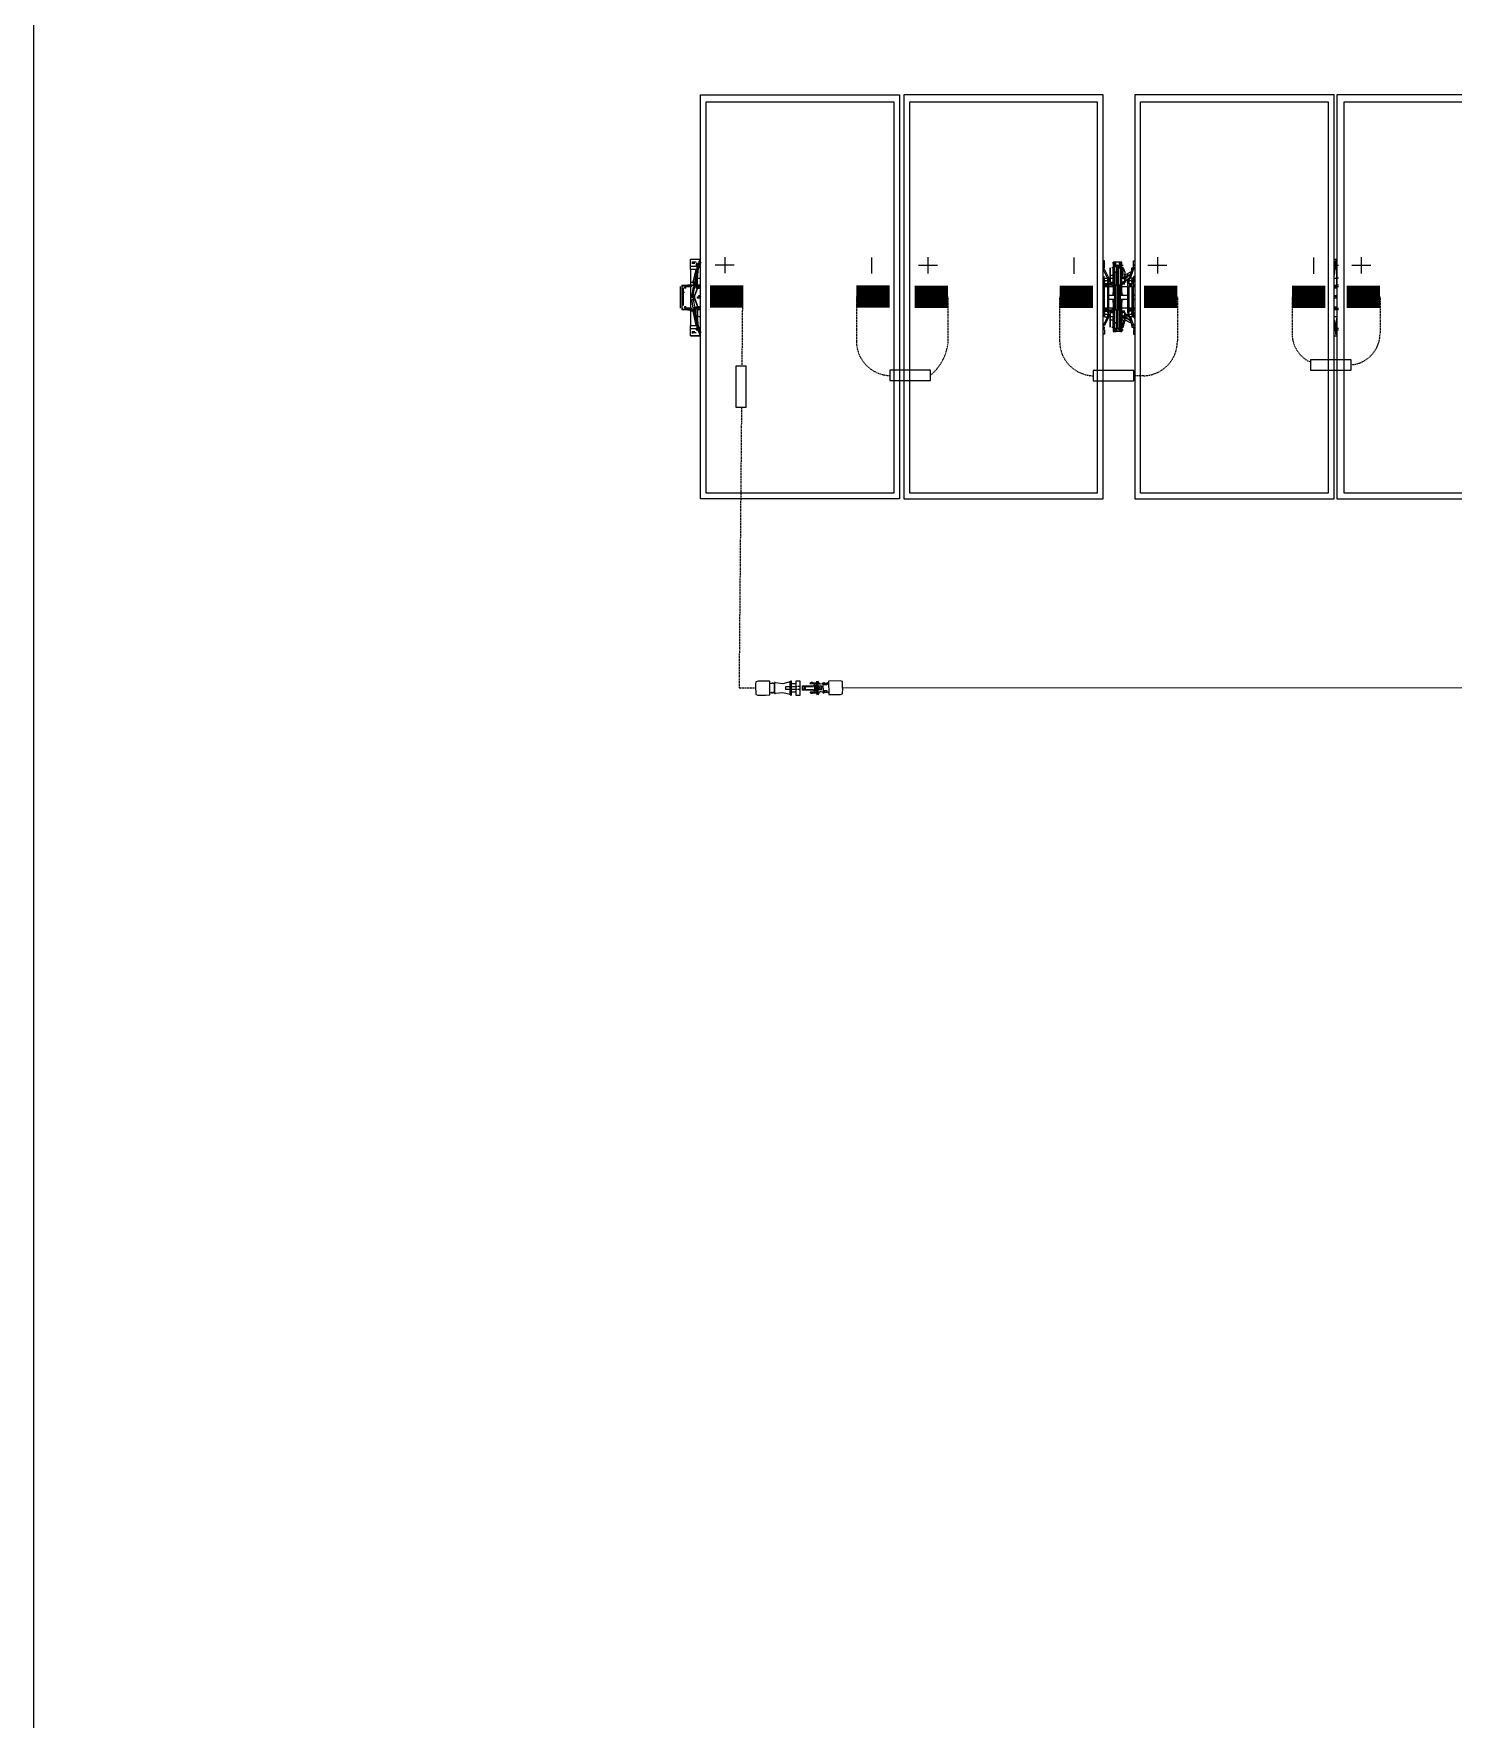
# Model space of a CAD drawing. Header units: feet. Extents: x -12372 to 90117, y -14865 to 4121.
# Drawn here: x 0 to 318.1, y 1047.2 to 1424.9 of the extents above; entities that cross this region are included whole.
import ezdxf
from ezdxf.lldxf.tags import DXFTag

# ---------------------------------------------------------------- set-up
doc = ezdxf.new("R2010")
doc.units = ezdxf.units.FT
doc.header["$MEASUREMENT"] = 0
doc.linetypes.add('HIDDEN', pattern=[0.375, 0.25, -0.125])
for name, color, linetype in [('E-DC HARNESS-POS', 10, 'DC HARNESS CABLE'), ('E-HARN-COMP', 8, 'Continuous'), ('E-TRNK-CABL-NEG', 6, 'HIDDEN'), ('E-TRUNK-CABLE-POS', 6, 'HIDDEN'), ('Polarity-Text', 7, 'Continuous')]:
    doc.layers.add(name, color=color, linetype=linetype)
doc.styles.get("Standard").update_dxf_attribs({"font": 'arial.ttf'})
tags = doc.linetypes.add('DC HARNESS CABLE', pattern='A,0.5,-0.2,["DH",Standard,S=0.1,R=0,X=-0.1,Y=-0.05],-0.2', length=0.9).pattern_tags.tags
tags[6] = DXFTag(74, 10)

# ---------------------------------------------------------------- blocks, each defined once
blk = doc.blocks.new('A$Cc93f9aa1')
at = {"lineweight": 5}
for points in [[(0.0233, 0.4666), (0.2533, 0.4666), (0.2533, 0), (0.0233, 0)], [(0.2467, 0.4583), (0.2467, 0.0067), (0.03, 0.0067), (0.03, 0.4583)], [(0.4883, 0.4666), (0.2583, 0.4666), (0.2583, 0), (0.4883, 0)], [(0.4816, 0.4583), (0.4816, 0.0067), (0.265, 0.0067), (0.265, 0.4583)], [(0.525, 0.4666), (0.525, 0), (0.755, 0), (0.755, 0.4666)], [(0.5316, 0.4583), (0.7483, 0.4583), (0.7483, 0.0067), (0.5316, 0.0067)], [(0.7583, 0), (0.99, 0), (0.99, 0.4666), (0.7583, 0.4666)], [(0.7666, 0.0067), (0.7666, 0.4583), (0.9816, 0.4583), (0.9816, 0.0067)], [(0.5033, 0.2617), (0.5016, 0.2617)], [(0.51, 0.2617), (0.5083, 0.2617)], [(0.5116, 0.2667), (0.51, 0.2667), (0.51, 0.2583), (0.5116, 0.2583)], [(0.02, 0.2433), (0.0183, 0.2433), (0.0183, 0.245), (0.02, 0.245)], [(0.49, 0.235), (0.4883, 0.235)], [(0.4916, 0.2483), (0.49, 0.2467), (0.4916, 0.245), (0.4933, 0.2467)], [(0.4916, 0.2483), (0.49, 0.2483), (0.49, 0.2467), (0.49, 0.245), (0.4916, 0.245), (0.4933, 0.245), (0.4933, 0.2467), (0.4933, 0.2483)], [(0.4933, 0.2467), (0.4916, 0.2467)], [(0.4983, 0.2483), (0.4966, 0.25), (0.4983, 0.2483), (0.5, 0.2483)], [(0.5016, 0.2367), (0.5, 0.2367)], [(0.5033, 0.2183), (0.5033, 0.2467), (0.5016, 0.2467), (0.5016, 0.2183)], [(0.5066, 0.2467), (0.5066, 0.2183), (0.5083, 0.2183), (0.5083, 0.2467)], [(0.5116, 0.235), (0.51, 0.235), (0.51, 0.2383), (0.51, 0.2367), (0.5083, 0.2367), (0.51, 0.2367), (0.51, 0.235)], [(0.52, 0.245), (0.5216, 0.245), (0.5216, 0.2467), (0.5216, 0.2483), (0.52, 0.2483), (0.5183, 0.2483), (0.5183, 0.2467), (0.5183, 0.245)], [(0.52, 0.2483), (0.5183, 0.2467), (0.52, 0.245), (0.5216, 0.2467)], [(0.5216, 0.2467), (0.52, 0.2467)], [(0.5216, 0.2467), (0.52, 0.2467)], [(0.525, 0.245), (0.5233, 0.245)], [(0.525, 0.235), (0.5233, 0.235)], [(0.7566, 0.235), (0.7566, 0.2333), (0.7583, 0.2333), (0.7583, 0.2317), (0.7566, 0.2317), (0.755, 0.2317), (0.755, 0.2333)], [(0.01, 0.22), (0.0117, 0.22), (0.0083, 0.22)], [(0.0133, 0.23), (0.015, 0.23), (0.0167, 0.22), (0.015, 0.22)], [(0.49, 0.23), (0.4883, 0.23)], [(0.4916, 0.22), (0.49, 0.2183), (0.4916, 0.2167), (0.4933, 0.2183)], [(0.4916, 0.22), (0.49, 0.22), (0.49, 0.2183), (0.49, 0.2167), (0.4916, 0.2167), (0.4933, 0.2167), (0.4933, 0.2183), (0.4933, 0.22)], [(0.4933, 0.2183), (0.4916, 0.2183)], [(0.4933, 0.2183), (0.4916, 0.2183)], [(0.5, 0.2267), (0.5, 0.23)], [(0.5033, 0.1967), (0.505, 0.1967), (0.505, 0.1983), (0.505, 0.2183), (0.5033, 0.2183)], [(0.5116, 0.2167), (0.51, 0.2167)], [(0.52, 0.22), (0.5183, 0.2183), (0.52, 0.2167), (0.5216, 0.2183)], [(0.5216, 0.2183), (0.52, 0.2183)], [(0.5216, 0.2183), (0.52, 0.2183)], [(0.5233, 0.23), (0.525, 0.23)], [(0.5233, 0.22), (0.525, 0.22)], [(0.5033, 0.2033), (0.5016, 0.2033)], [(0.505, 0.195), (0.5033, 0.195)], [(0.5083, 0.1967), (0.5066, 0.1967)], [(0.5083, 0.195), (0.5066, 0.195)], [(0.51, 0.2033), (0.5083, 0.2033)], [(0.5233, 0.2), (0.5216, 0.2), (0.5216, 0.2017), (0.5216, 0.2)]]:
    blk.add_lwpolyline(points, close=True, dxfattribs=at)
for points in [[(0.0217, 0.27), (0.0217, 0.2733), (0.02, 0.27), (0.02, 0.2717), (0.0183, 0.2717), (0.0183, 0.2683), (0.0117, 0.2683), (0.0117, 0.2767), (0.0133, 0.2767)], [(0.0117, 0.2767), (0.0233, 0.2767)], [(0.0183, 0.2733), (0.0167, 0.2733), (0.0133, 0.2733), (0.015, 0.2733)], [(0.0233, 0.2467), (0.02, 0.2467), (0.02, 0.255), (0.0217, 0.2733), (0.0233, 0.2733), (0.0233, 0.2717)], [(0.0217, 0.2733), (0.0217, 0.275), (0.0217, 0.2733)], [(0.4966, 0.255), (0.495, 0.255), (0.4933, 0.2533), (0.4933, 0.2517), (0.49, 0.2517), (0.49, 0.255), (0.4933, 0.255), (0.4883, 0.265), (0.49, 0.265), (0.4883, 0.2667), (0.49, 0.2667), (0.49, 0.27), (0.49, 0.275), (0.4883, 0.275)], [(0.5, 0.2717), (0.5, 0.2733), (0.5, 0.27), (0.5016, 0.27), (0.5033, 0.27), (0.5033, 0.2683), (0.505, 0.2683), (0.505, 0.2667)], [(0.5083, 0.2733), (0.5066, 0.2733), (0.5016, 0.2733), (0.5, 0.2733), (0.5016, 0.2733)], [(0.5033, 0.2667), (0.505, 0.2667), (0.505, 0.2467), (0.5066, 0.2467), (0.5066, 0.2683), (0.5083, 0.2683), (0.5083, 0.27), (0.51, 0.27), (0.51, 0.2733), (0.5083, 0.2733), (0.5083, 0.2717)], [(0.5216, 0.2633), (0.5216, 0.2667), (0.5233, 0.2667), (0.5233, 0.27), (0.5233, 0.275), (0.525, 0.275)], [(0.755, 0.2767), (0.7583, 0.2767)], [(0.7566, 0.27), (0.7566, 0.2733), (0.7566, 0.275), (0.7566, 0.2733), (0.7566, 0.2717), (0.7583, 0.2717), (0.7583, 0.27), (0.7583, 0.2683)], [(0.7566, 0.275), (0.7583, 0.275)], [(0.76, 0.255), (0.7583, 0.255), (0.7583, 0.2633), (0.7566, 0.2733)], [(0.0117, 0.25), (0.0117, 0.2467), (0.015, 0.2467), (0.015, 0.245), (0.0167, 0.245), (0.0183, 0.245), (0.0183, 0.2533), (0.0167, 0.25), (0.02, 0.2667), (0.02, 0.265), (0.0183, 0.265), (0.0117, 0.265), (0.0117, 0.2683)], [(0.0117, 0.265), (0.0117, 0.25), (0.015, 0.25), (0.015, 0.2467), (0.0167, 0.2467)], [(0.0167, 0.2717), (0.0133, 0.2717)], [(0.015, 0.2317), (0.015, 0.235), (0.0167, 0.245), (0.0167, 0.2467), (0.0167, 0.25), (0.015, 0.25), (0.0183, 0.265)], [(0.02, 0.255), (0.0183, 0.255), (0.0183, 0.2533), (0.02, 0.27), (0.02, 0.2683), (0.02, 0.265)], [(0.02, 0.2683), (0.0183, 0.2683)], [(0.0217, 0.2683), (0.0217, 0.2667)], [(0.4866, 0.255), (0.4866, 0.255)], [(0.4883, 0.255), (0.4883, 0.2567)], [(0.49, 0.255), (0.4883, 0.255), (0.4883, 0.2533), (0.4883, 0.255), (0.4883, 0.2533), (0.4883, 0.2517), (0.49, 0.2517), (0.49, 0.25), (0.4883, 0.25), (0.4883, 0.215), (0.49, 0.215), (0.49, 0.2133), (0.4933, 0.2133), (0.4933, 0.2117), (0.4933, 0.21), (0.495, 0.21), (0.49, 0.2), (0.4883, 0.2), (0.49, 0.2017)], [(0.49, 0.27), (0.49, 0.27)], [(0.49, 0.2667), (0.49, 0.2667)], [(0.49, 0.265), (0.495, 0.255), (0.4933, 0.255), (0.4933, 0.2533)], [(0.4933, 0.215), (0.495, 0.215), (0.495, 0.2517), (0.4933, 0.2517), (0.495, 0.2517), (0.495, 0.255)], [(0.4966, 0.2517), (0.4966, 0.25), (0.4966, 0.2617), (0.4966, 0.2667), (0.4966, 0.2583), (0.5, 0.2583), (0.5, 0.2667), (0.4983, 0.2667)], [(0.4966, 0.26), (0.4966, 0.25)], [(0.4966, 0.26), (0.4966, 0.26)], [(0.4966, 0.2583), (0.4966, 0.2567), (0.4966, 0.255), (0.5, 0.255), (0.5, 0.2583)], [(0.4966, 0.2567), (0.4966, 0.2517), (0.4966, 0.25), (0.5, 0.25), (0.5, 0.255)], [(0.4983, 0.2667), (0.4983, 0.2667)], [(0.5033, 0.2717), (0.5016, 0.2717), (0.5, 0.2717), (0.5016, 0.2717), (0.5033, 0.27), (0.505, 0.27), (0.5033, 0.27), (0.505, 0.27), (0.5066, 0.27), (0.5083, 0.27), (0.5066, 0.27), (0.5083, 0.2717), (0.51, 0.2717), (0.5083, 0.2717), (0.5066, 0.2717)], [(0.5, 0.27), (0.5, 0.2617), (0.5, 0.2383), (0.5016, 0.2383)], [(0.5016, 0.27), (0.5, 0.27), (0.5016, 0.27), (0.5033, 0.27), (0.5016, 0.27), (0.5016, 0.2683), (0.5033, 0.2683), (0.505, 0.2683), (0.5066, 0.2683), (0.5083, 0.2683), (0.51, 0.2683)], [(0.5, 0.2667), (0.5016, 0.2667)], [(0.5016, 0.27), (0.5016, 0.27)], [(0.5016, 0.2467), (0.5016, 0.2683), (0.5033, 0.2683), (0.5033, 0.2467), (0.505, 0.2467), (0.505, 0.2183), (0.5066, 0.2183), (0.5066, 0.1967), (0.5083, 0.1967), (0.5083, 0.2183)], [(0.505, 0.27), (0.5066, 0.27), (0.5066, 0.2683), (0.5083, 0.2683), (0.5083, 0.2467)], [(0.5066, 0.27), (0.5083, 0.27), (0.51, 0.27), (0.5083, 0.27), (0.51, 0.27), (0.5116, 0.27)], [(0.5066, 0.2667), (0.5083, 0.2667)], [(0.5083, 0.2383), (0.51, 0.2383), (0.51, 0.2617), (0.51, 0.27)], [(0.51, 0.2667), (0.5116, 0.2667), (0.5133, 0.2617), (0.5133, 0.25), (0.5133, 0.2517)], [(0.51, 0.2483), (0.5116, 0.25), (0.5116, 0.2483), (0.5133, 0.25), (0.5133, 0.26)], [(0.51, 0.2583), (0.51, 0.255), (0.5116, 0.255), (0.5116, 0.2567), (0.5133, 0.2517), (0.5116, 0.25), (0.51, 0.25), (0.51, 0.255)], [(0.5116, 0.2667), (0.5116, 0.2667)], [(0.52, 0.2617), (0.5133, 0.2583), (0.5133, 0.2567)], [(0.5133, 0.26), (0.5133, 0.26)], [(0.5183, 0.2583), (0.5133, 0.2533)], [(0.5183, 0.2133), (0.5216, 0.2133), (0.5216, 0.2117), (0.5233, 0.21), (0.5233, 0.2117), (0.525, 0.2117), (0.5233, 0.2117), (0.5233, 0.2133), (0.5216, 0.2133), (0.5216, 0.215), (0.5233, 0.215), (0.5233, 0.25), (0.5216, 0.25), (0.5216, 0.2517), (0.5216, 0.2533), (0.5233, 0.255), (0.5233, 0.2533), (0.525, 0.255), (0.5233, 0.2533), (0.5233, 0.2517), (0.5183, 0.2517), (0.5183, 0.2533), (0.5166, 0.2533), (0.515, 0.2517), (0.5133, 0.2517), (0.5183, 0.255), (0.5166, 0.2533), (0.5166, 0.2517), (0.5183, 0.2517), (0.5166, 0.2517), (0.5166, 0.215), (0.5183, 0.215)], [(0.5216, 0.265), (0.5183, 0.255), (0.52, 0.255), (0.5183, 0.2533), (0.5183, 0.255), (0.52, 0.255)], [(0.5233, 0.2567), (0.5233, 0.255), (0.52, 0.255), (0.5233, 0.265), (0.5216, 0.265), (0.5216, 0.2633), (0.5216, 0.265), (0.5233, 0.265), (0.525, 0.2667)], [(0.5233, 0.27), (0.5233, 0.27)], [(0.5233, 0.2667), (0.5233, 0.2667)], [(0.76, 0.2467), (0.7583, 0.2467), (0.7583, 0.255)], [(0, 0.245), (0, 0.22)], [(0.0017, 0.2467), (0.005, 0.2467), (0.01, 0.2467), (0.0083, 0.2467), (0.01, 0.2467)], [(0.0017, 0.245), (0.0033, 0.245)], [(0.0033, 0.2383), (0.0033, 0.2433), (0.0033, 0.2233), (0.0033, 0.2283), (0.0033, 0.2267)], [(0.005, 0.2383), (0.0033, 0.2383), (0.0033, 0.2283)], [(0.0033, 0.2367), (0.0033, 0.2383), (0.0033, 0.2367)], [(0.0067, 0.2433), (0.005, 0.2433), (0.005, 0.245), (0.0067, 0.245), (0.0067, 0.2467), (0.0083, 0.2467), (0.01, 0.2467), (0.0117, 0.2467), (0.0083, 0.2467), (0.0083, 0.245), (0.0067, 0.245), (0.005, 0.245), (0.005, 0.2433)], [(0.005, 0.245), (0.0067, 0.245)], [(0.0133, 0.2467), (0.0117, 0.2467), (0.01, 0.2467), (0.01, 0.245), (0.0083, 0.245), (0.0067, 0.245), (0.0083, 0.245), (0.0117, 0.245), (0.01, 0.245)], [(0.0083, 0.2467), (0.0083, 0.245)], [(0.0117, 0.2467), (0.0117, 0.245), (0.0117, 0.2183)], [(0.0133, 0.245), (0.0117, 0.245), (0.0117, 0.2417), (0.0117, 0.2233), (0.0117, 0.22), (0.0133, 0.22)], [(0.015, 0.245), (0.0133, 0.235), (0.0133, 0.2317)], [(0.0233, 0.2433), (0.02, 0.2433), (0.0217, 0.2433), (0.02, 0.2433), (0.0167, 0.235), (0.015, 0.235), (0.0133, 0.235)], [(0.0183, 0.25), (0.0167, 0.25), (0.015, 0.25)], [(0.015, 0.235), (0.0167, 0.235), (0.02, 0.2433), (0.02, 0.245), (0.02, 0.2433)], [(0.02, 0.2233), (0.0167, 0.2317), (0.0167, 0.235), (0.015, 0.2333), (0.015, 0.2317), (0.0167, 0.23), (0.015, 0.23), (0.0167, 0.23), (0.02, 0.2217), (0.0217, 0.2217), (0.02, 0.2217), (0.02, 0.22), (0.0183, 0.2217)], [(0.0183, 0.2433), (0.02, 0.245), (0.0183, 0.245), (0.02, 0.245), (0.02, 0.2467)], [(0.0233, 0.245), (0.02, 0.245), (0.0217, 0.245)], [(0.0233, 0.2317), (0.02, 0.2317), (0.02, 0.2333), (0.0217, 0.2333), (0.0217, 0.235), (0.0233, 0.2333)], [(0.4883, 0.25), (0.4883, 0.2517)], [(0.4883, 0.245), (0.49, 0.245)], [(0.495, 0.245), (0.5, 0.245), (0.4983, 0.2467), (0.495, 0.2467), (0.4933, 0.2467), (0.4916, 0.2467), (0.4933, 0.2467), (0.4916, 0.2467), (0.4933, 0.2467), (0.4916, 0.2467), (0.4933, 0.2467), (0.4916, 0.2467), (0.4916, 0.245), (0.4933, 0.245), (0.4933, 0.2483), (0.4916, 0.2483), (0.4916, 0.2467)], [(0.4933, 0.2517), (0.4933, 0.2517)], [(0.495, 0.2517), (0.495, 0.2517)], [(0.5, 0.2483), (0.4983, 0.2483), (0.4966, 0.25), (0.4983, 0.25), (0.4983, 0.2483), (0.5, 0.2483), (0.495, 0.2483)], [(0.5016, 0.23), (0.5, 0.23), (0.5016, 0.23), (0.5, 0.23), (0.5016, 0.23), (0.495, 0.23), (0.495, 0.235), (0.5016, 0.235), (0.5, 0.235), (0.5, 0.2367), (0.5, 0.2383), (0.5, 0.235)], [(0.495, 0.235), (0.4966, 0.235)], [(0.5083, 0.235), (0.5166, 0.235), (0.5166, 0.23), (0.5083, 0.23), (0.51, 0.23), (0.5116, 0.23), (0.51, 0.23)], [(0.515, 0.25), (0.5133, 0.25), (0.5116, 0.2483), (0.5133, 0.2483), (0.5116, 0.2483), (0.51, 0.2483), (0.5116, 0.2483), (0.51, 0.2483), (0.51, 0.2467)], [(0.51, 0.245), (0.5166, 0.245)], [(0.5216, 0.245), (0.52, 0.245), (0.5216, 0.2467), (0.5216, 0.2483), (0.5183, 0.2483), (0.5183, 0.2467), (0.52, 0.245)], [(0.5183, 0.2467), (0.52, 0.2467)], [(0.52, 0.2483), (0.5216, 0.2483)], [(0.52, 0.2467), (0.5216, 0.2467)], [(0.52, 0.2467), (0.5216, 0.2467)], [(0.52, 0.2467), (0.5216, 0.2467)], [(0.52, 0.2467), (0.5216, 0.2467)], [(0.52, 0.2467), (0.5216, 0.2467)], [(0.5233, 0.2517), (0.5233, 0.25)], [(0.525, 0.2467), (0.5233, 0.2467)], [(0.755, 0.2467), (0.7583, 0.2467)], [(0.755, 0.245), (0.7583, 0.245), (0.76, 0.245)], [(0.7583, 0.245), (0.7583, 0.2433), (0.755, 0.2433)], [(0.0067, 0.2217), (0.005, 0.2217), (0.005, 0.22), (0.0067, 0.22), (0.0083, 0.2183), (0.0117, 0.2183), (0.01, 0.2183), (0.005, 0.2183), (0.0017, 0.2183)], [(0.0017, 0.22), (0.0033, 0.22)], [(0.005, 0.2217), (0.005, 0.22), (0.0067, 0.22), (0.0083, 0.22), (0.0083, 0.2183), (0.0083, 0.22), (0.01, 0.22), (0.0083, 0.22), (0.0067, 0.22), (0.005, 0.22)], [(0.0133, 0.2183), (0.0117, 0.2183), (0.01, 0.22), (0.0083, 0.22)], [(0.0117, 0.1967), (0.0117, 0.2), (0.0183, 0.2), (0.02, 0.2), (0.0167, 0.215), (0.0167, 0.2167), (0.015, 0.2167), (0.0167, 0.2167), (0.0167, 0.215), (0.0167, 0.22), (0.0167, 0.2183), (0.015, 0.2183), (0.015, 0.22)], [(0.0117, 0.2167), (0.0117, 0.2183), (0.015, 0.2183), (0.015, 0.2167)], [(0.0183, 0.2), (0.015, 0.2167), (0.0117, 0.2167), (0.0117, 0.2)], [(0.0217, 0.1917), (0.02, 0.21), (0.02, 0.2117), (0.0183, 0.2117), (0.0183, 0.22), (0.0167, 0.22), (0.0183, 0.22), (0.0183, 0.2217), (0.02, 0.2217), (0.0233, 0.2217)], [(0.02, 0.1967), (0.02, 0.195), (0.0183, 0.2117), (0.0167, 0.215), (0.0183, 0.215)], [(0.0233, 0.22), (0.02, 0.22), (0.0217, 0.22), (0.02, 0.22), (0.02, 0.2217), (0.02, 0.22), (0.0183, 0.22), (0.02, 0.22), (0.02, 0.2183), (0.02, 0.21)], [(0.02, 0.22), (0.0183, 0.22)], [(0.0233, 0.2183), (0.02, 0.2183)], [(0.4883, 0.22), (0.49, 0.22)], [(0.4883, 0.2133), (0.4883, 0.215)], [(0.4933, 0.22), (0.4916, 0.22)], [(0.4916, 0.2183), (0.4916, 0.22)], [(0.4916, 0.2183), (0.4933, 0.2183)], [(0.4916, 0.2183), (0.4933, 0.2183)], [(0.4916, 0.2183), (0.4933, 0.2183)], [(0.4916, 0.2183), (0.4933, 0.2183)], [(0.4916, 0.2183), (0.4916, 0.2167), (0.4933, 0.2167)], [(0.4916, 0.2183), (0.4933, 0.2183)], [(0.4933, 0.2183), (0.4933, 0.22)], [(0.4933, 0.2183), (0.4933, 0.2167)], [(0.4933, 0.215), (0.4933, 0.215)], [(0.495, 0.2183), (0.4983, 0.2183), (0.5, 0.22), (0.495, 0.22)], [(0.5, 0.2167), (0.4983, 0.2167), (0.4966, 0.215), (0.4983, 0.2167), (0.4983, 0.215), (0.4966, 0.215), (0.4983, 0.2167), (0.5, 0.2167), (0.4983, 0.2167), (0.5, 0.2167), (0.495, 0.2167)], [(0.495, 0.215), (0.495, 0.215)], [(0.4966, 0.2133), (0.4966, 0.215), (0.4966, 0.1983), (0.4966, 0.2067), (0.5, 0.2067), (0.5, 0.21)], [(0.4966, 0.2083), (0.4966, 0.215), (0.5, 0.215), (0.5, 0.2117), (0.5, 0.21), (0.4966, 0.21), (0.4966, 0.2083), (0.4966, 0.2067)], [(0.4966, 0.205), (0.4966, 0.215)], [(0.5016, 0.2267), (0.5, 0.2267), (0.5, 0.2033), (0.5, 0.195)], [(0.5066, 0.195), (0.5066, 0.1967), (0.505, 0.1967), (0.5033, 0.1967), (0.5016, 0.1967), (0.5016, 0.2183)], [(0.5083, 0.23), (0.51, 0.23), (0.51, 0.2267), (0.51, 0.23), (0.5116, 0.23)], [(0.5083, 0.2267), (0.51, 0.2267)], [(0.51, 0.2033), (0.51, 0.2267)], [(0.5166, 0.22), (0.51, 0.22)], [(0.5133, 0.2133), (0.5133, 0.215), (0.51, 0.215), (0.51, 0.2117), (0.51, 0.21), (0.5116, 0.21), (0.5116, 0.2083), (0.5133, 0.2133), (0.5133, 0.215), (0.5133, 0.205), (0.5133, 0.215), (0.5116, 0.2167), (0.5133, 0.2167), (0.5116, 0.2167), (0.51, 0.2167), (0.51, 0.2183)], [(0.5116, 0.2167), (0.5133, 0.215), (0.5116, 0.2167), (0.5116, 0.215)], [(0.5166, 0.215), (0.5166, 0.215)], [(0.52, 0.22), (0.5183, 0.22), (0.5183, 0.2183), (0.52, 0.2167), (0.5183, 0.2167), (0.5183, 0.2183), (0.5183, 0.22), (0.52, 0.22), (0.5216, 0.22), (0.5216, 0.2183), (0.5216, 0.2167), (0.52, 0.2167), (0.5216, 0.2183), (0.5216, 0.22), (0.52, 0.22), (0.5216, 0.22)], [(0.5183, 0.215), (0.5183, 0.215)], [(0.52, 0.2183), (0.5216, 0.2183)], [(0.52, 0.2183), (0.5216, 0.2183)], [(0.52, 0.2183), (0.5216, 0.2183)], [(0.52, 0.2183), (0.5216, 0.2183)], [(0.52, 0.2183), (0.5216, 0.2183)], [(0.5233, 0.2183), (0.525, 0.2183)], [(0.5233, 0.215), (0.5233, 0.2133)], [(0.755, 0.2217), (0.7583, 0.2217), (0.7583, 0.22)], [(0.755, 0.22), (0.7583, 0.22), (0.76, 0.22)], [(0.7583, 0.2183), (0.755, 0.2183)], [(0.76, 0.2183), (0.7583, 0.2183), (0.7583, 0.21), (0.7566, 0.2), (0.7566, 0.1917), (0.7583, 0.1917)], [(0.0133, 0.1883), (0.0117, 0.1883), (0.0117, 0.1967), (0.0183, 0.1967), (0.0183, 0.195), (0.02, 0.195), (0.0217, 0.1917), (0.0217, 0.19)], [(0.02, 0.2), (0.02, 0.1967), (0.0183, 0.1967)], [(0.0217, 0.1983), (0.0217, 0.1967)], [(0.0217, 0.195), (0.0217, 0.1917), (0.0233, 0.1917)], [(0.4866, 0.21), (0.4866, 0.21)], [(0.4883, 0.21), (0.4883, 0.2117), (0.4883, 0.2133), (0.49, 0.2133), (0.49, 0.21), (0.4933, 0.21), (0.4883, 0.2)], [(0.49, 0.21), (0.49, 0.2117), (0.4883, 0.2117)], [(0.49, 0.1967), (0.49, 0.1983), (0.4883, 0.1983)], [(0.49, 0.195), (0.49, 0.19), (0.4883, 0.19)], [(0.49, 0.1983), (0.49, 0.1983)], [(0.4933, 0.2117), (0.495, 0.2117), (0.495, 0.21), (0.495, 0.2133), (0.4933, 0.2133)], [(0.495, 0.21), (0.4966, 0.21)], [(0.4966, 0.205), (0.4966, 0.205)], [(0.4983, 0.1983), (0.5, 0.1983), (0.5, 0.2067)], [(0.5, 0.1983), (0.5016, 0.1983)], [(0.5083, 0.1933), (0.51, 0.1933), (0.5083, 0.1933), (0.5033, 0.1933), (0.5, 0.1933), (0.5016, 0.1933), (0.5016, 0.195), (0.5016, 0.1967), (0.5, 0.195), (0.5016, 0.195)], [(0.5016, 0.1967), (0.5016, 0.195), (0.5, 0.195), (0.5, 0.1933)], [(0.505, 0.1933), (0.5033, 0.1933), (0.5016, 0.1933), (0.5033, 0.195), (0.505, 0.195), (0.5033, 0.195), (0.5033, 0.1967)], [(0.5016, 0.195), (0.5033, 0.195), (0.5016, 0.195)], [(0.5033, 0.1983), (0.505, 0.1983)], [(0.5066, 0.1983), (0.5083, 0.1983)], [(0.5083, 0.1967), (0.51, 0.195), (0.51, 0.1933), (0.5083, 0.1933), (0.5066, 0.195), (0.5083, 0.195), (0.5083, 0.1967), (0.5083, 0.195), (0.51, 0.195), (0.5083, 0.195), (0.5083, 0.1933), (0.51, 0.1933)], [(0.5066, 0.195), (0.5083, 0.195), (0.5066, 0.195)], [(0.51, 0.21), (0.51, 0.2067), (0.5116, 0.2067), (0.5116, 0.1983), (0.51, 0.1983), (0.51, 0.2067)], [(0.51, 0.1983), (0.5116, 0.1983), (0.5133, 0.205)], [(0.51, 0.2033), (0.51, 0.195)], [(0.51, 0.195), (0.5116, 0.195)], [(0.52, 0.21), (0.5183, 0.2117), (0.5166, 0.2117), (0.515, 0.2133), (0.5133, 0.2133), (0.5183, 0.21), (0.5183, 0.2117), (0.5183, 0.2133), (0.5166, 0.2133), (0.5166, 0.2117), (0.5183, 0.21), (0.52, 0.21), (0.5183, 0.21), (0.5216, 0.2)], [(0.5183, 0.2067), (0.5133, 0.2117)], [(0.52, 0.2033), (0.5133, 0.2067), (0.5133, 0.2083)], [(0.5133, 0.205), (0.5133, 0.205)], [(0.5233, 0.2117), (0.5233, 0.21), (0.52, 0.21), (0.5233, 0.2)], [(0.5216, 0.2017), (0.5216, 0.1983), (0.5233, 0.1983), (0.5233, 0.1967)], [(0.525, 0.2), (0.5233, 0.2017)], [(0.5233, 0.1983), (0.525, 0.1983)], [(0.5233, 0.1983), (0.5233, 0.1983)], [(0.5233, 0.195), (0.5233, 0.19), (0.525, 0.19)], [(0.5233, 0.195), (0.5233, 0.195)], [(0.525, 0.21), (0.525, 0.21)], [(0.7583, 0.1967), (0.7583, 0.195), (0.7583, 0.1933), (0.7566, 0.1933), (0.7566, 0.19), (0.7583, 0.19)], [(0.7566, 0.195), (0.7566, 0.1917), (0.7566, 0.19)], [(0.0233, 0.1883), (0.0117, 0.1883)], [(0.0133, 0.1933), (0.0167, 0.1933)], [(0.0183, 0.1917), (0.0167, 0.1917), (0.0133, 0.1917), (0.015, 0.1917)], [(0.0233, 0.1933), (0.0233, 0.1917), (0.0217, 0.1917), (0.0217, 0.19), (0.0233, 0.19)], [(0.5, 0.1933), (0.5016, 0.1933), (0.5, 0.1933)], [(0.755, 0.1883), (0.7583, 0.1883)]]:
    blk.add_lwpolyline(points, dxfattribs=at)
at = {"color": 8, "lineweight": 5, "true_color": 0x808080}
for points in [[(0.0117, 0.2767), (0.0233, 0.2767)], [(0.0233, 0.275), (0.0217, 0.275)], [(0.0233, 0.265), (0.0217, 0.2733)], [(0.5016, 0.2717), (0.5016, 0.2733)], [(0.5083, 0.2733), (0.5083, 0.2717)], [(0.755, 0.2767), (0.7583, 0.2767)], [(0.7566, 0.2733), (0.755, 0.2583)], [(0.7583, 0.2733), (0.7583, 0.275), (0.7566, 0.275)], [(0.7566, 0.2733), (0.7566, 0.2733)], [(0.02, 0.255), (0.0233, 0.255)], [(0.4883, 0.2667), (0.49, 0.2667)], [(0.4883, 0.2567), (0.49, 0.2567)], [(0.4883, 0.2567), (0.4883, 0.2567)], [(0.5, 0.27), (0.5, 0.2617)], [(0.5016, 0.2617), (0.5016, 0.2383), (0.5016, 0.235), (0.5, 0.235)], [(0.5, 0.2583), (0.5016, 0.2583)], [(0.5, 0.255), (0.5016, 0.255)], [(0.5016, 0.2717), (0.5016, 0.2717)], [(0.5016, 0.27), (0.5033, 0.27)], [(0.5083, 0.2717), (0.5083, 0.2717)], [(0.5083, 0.27), (0.51, 0.27)], [(0.5083, 0.2617), (0.5083, 0.2383), (0.5083, 0.235), (0.51, 0.235)], [(0.51, 0.2617), (0.51, 0.27)], [(0.51, 0.2583), (0.5116, 0.2583)], [(0.51, 0.255), (0.5116, 0.255)], [(0.52, 0.26), (0.5183, 0.2583), (0.5166, 0.2583), (0.515, 0.2567), (0.5133, 0.255)], [(0.525, 0.2567), (0.5233, 0.2567)], [(0.525, 0.2567), (0.525, 0.2567)], [(0.755, 0.2683), (0.755, 0.27)], [(0.755, 0.255), (0.7583, 0.255)], [(0.7583, 0.2617), (0.7583, 0.27), (0.76, 0.27)], [(0.7583, 0.2667), (0.7583, 0.2683)], [(0.0017, 0.2467), (0.0017, 0.2183)], [(0.0083, 0.245), (0.01, 0.245)], [(0.49, 0.2483), (0.49, 0.25)], [(0.49, 0.22), (0.49, 0.245)], [(0.4933, 0.2517), (0.4933, 0.2483)], [(0.4933, 0.245), (0.4933, 0.22)], [(0.5, 0.25), (0.5016, 0.25)], [(0.51, 0.25), (0.5116, 0.25)], [(0.5183, 0.2483), (0.5183, 0.2517)], [(0.5183, 0.22), (0.5183, 0.245)], [(0.5216, 0.25), (0.5216, 0.2483)], [(0.5216, 0.245), (0.5216, 0.22)], [(0.01, 0.22), (0.0083, 0.22)], [(0.49, 0.215), (0.49, 0.2167)], [(0.4933, 0.2167), (0.4933, 0.215)], [(0.5016, 0.2033), (0.5016, 0.23), (0.5, 0.23)], [(0.5, 0.215), (0.5016, 0.215)], [(0.5083, 0.2033), (0.5083, 0.2267), (0.5083, 0.23), (0.51, 0.23)], [(0.51, 0.215), (0.5116, 0.215)], [(0.5183, 0.215), (0.5183, 0.2167)], [(0.5216, 0.2167), (0.5216, 0.215)], [(0.0233, 0.21), (0.02, 0.21)], [(0.0217, 0.1917), (0.0217, 0.1933), (0.0233, 0.2)], [(0.4883, 0.2083), (0.4883, 0.21)], [(0.4883, 0.2083), (0.4883, 0.2083)], [(0.49, 0.1967), (0.4883, 0.1967)], [(0.49, 0.195), (0.4883, 0.195)], [(0.5, 0.2117), (0.5016, 0.2117)], [(0.5, 0.2067), (0.5016, 0.2067)], [(0.5, 0.2033), (0.5, 0.195)], [(0.5016, 0.195), (0.5033, 0.195), (0.5016, 0.195), (0.5033, 0.195), (0.505, 0.195)], [(0.5033, 0.1967), (0.505, 0.1967)], [(0.5066, 0.195), (0.5083, 0.195), (0.51, 0.195), (0.5083, 0.195), (0.51, 0.195), (0.51, 0.2033)], [(0.5066, 0.1967), (0.5083, 0.1967)], [(0.51, 0.2117), (0.5116, 0.2117)], [(0.51, 0.2067), (0.5116, 0.2067)], [(0.5133, 0.21), (0.515, 0.2083), (0.5166, 0.2083), (0.5183, 0.2067), (0.52, 0.205)], [(0.5233, 0.21), (0.525, 0.2083)], [(0.525, 0.1983), (0.5233, 0.1983), (0.525, 0.1983)], [(0.5233, 0.1967), (0.525, 0.1967)], [(0.5233, 0.195), (0.525, 0.195)], [(0.525, 0.2083), (0.525, 0.2083)], [(0.7583, 0.21), (0.755, 0.21)], [(0.755, 0.2067), (0.7566, 0.1917)], [(0.755, 0.1967), (0.755, 0.195), (0.7566, 0.195)], [(0.7583, 0.2033), (0.7583, 0.195), (0.76, 0.195)], [(0.76, 0.1967), (0.7583, 0.1967), (0.7583, 0.1983)], [(0.0117, 0.1883), (0.0233, 0.1883)], [(0.0217, 0.19), (0.0233, 0.19)], [(0.5016, 0.1933), (0.5016, 0.1933)], [(0.5016, 0.1933), (0.5033, 0.1933)], [(0.5083, 0.1933), (0.5083, 0.1933)], [(0.5083, 0.1933), (0.51, 0.1933)], [(0.755, 0.1883), (0.7583, 0.1883)], [(0.7566, 0.19), (0.7583, 0.19), (0.7583, 0.1917)], [(0.7566, 0.1917), (0.7566, 0.1917)]]:
    blk.add_lwpolyline(points, dxfattribs=at)
for points in [[(0.4883, 0.27), (0.49, 0.27)], [(0.5033, 0.27), (0.5016, 0.27)], [(0.505, 0.27), (0.5033, 0.27)], [(0.5083, 0.27), (0.5066, 0.27)], [(0.51, 0.27), (0.5083, 0.27)], [(0.525, 0.27), (0.5233, 0.27)], [(0.525, 0.2667), (0.5233, 0.2667)], [(0.7566, 0.27), (0.755, 0.27)], [(0.5033, 0.2367), (0.5016, 0.2367)], [(0.51, 0.2367), (0.5083, 0.2367)], [(0.5033, 0.2283), (0.5016, 0.2283)], [(0.51, 0.2283), (0.5083, 0.2283)], [(0.49, 0.1983), (0.4883, 0.1983)]]:
    blk.add_lwpolyline(points, close=True, dxfattribs=at)
blk = doc.blocks.new('A$C2C7A52CE')
at = {"layer": 'E-HARN-COMP'}
for p, q in [((-0.496, 0.086, 0.079), (-0.494, 0.085, 0.079)), ((-0.496, -0.086, 0.079), (-0.494, -0.085, 0.079))]:
    blk.add_line(p, q, dxfattribs=at)
for points, elevation in [([(-0.634, -0.1), (-0.636, -0.098), (-0.636, 0.098), (-0.634, 0.1), (-0.576, 0.1), (-0.573, 0.097), (-0.573, -0.097), (-0.576, -0.1), (-0.634, -0.1)], -0.033), ([(-0.634, 0.031), (-0.629, 0.031), (-0.629, 0.022), (-0.598, 0.022)], 0.079), ([(-0.573, 0.062), (-0.571, 0.06), (-0.515, 0.06), (-0.512, 0.062)], 0.015), ([(-0.509, -0.1), (-0.512, -0.097), (-0.512, 0.097), (-0.509, 0.1), (-0.496, 0.1), (-0.496, -0.1), (-0.509, -0.1)], -0.033), ([(-0.493, 0.097), (-0.493, 0.093), (-0.491, 0.089), (-0.389, 0.062), (-0.284, 0.075), (-0.281, 0.078), (-0.27, 0.078), (-0.27, -0.078), (-0.281, -0.078), (-0.284, -0.075), (-0.389, -0.062), (-0.491, -0.089), (-0.493, -0.097), (-0.493, 0.097)], -0.033), ([(-0.27, -0.078), (-0.267, -0.075), (-0.267, 0.075), (-0.27, 0.078)], -0.033), ([(-0.267, 0.069), (-0.263, 0.065), (-0.246, 0.065), (-0.246, 0.072), (-0.237, 0.072), (-0.237, 0.065), (-0.222, 0.065), (-0.218, 0.072), (-0.216, 0.072), (-0.212, 0.065), (-0.209, 0.065), (-0.204, 0.072), (-0.203, 0.072)], 0.079), ([(-0.003, -0.087), (-0.006, -0.091), (-0.033, -0.1), (-0.141, -0.1), (-0.198, -0.098), (-0.203, -0.095), (-0.203, 0.094), (-0.198, 0.098), (-0.141, 0.1), (-0.034, 0.1), (-0.006, 0.09), (-0.003, 0.087), (0, 0.059), (0, 0.002), (-0.002, -0.07), (-0.003, -0.087)], -0.024), ([(-0.634, -0.031), (-0.629, -0.031), (-0.629, -0.022), (-0.598, -0.022)], 0.079), ([(-0.573, -0.063), (-0.571, -0.06), (-0.515, -0.06), (-0.512, -0.063)], 0.015), ([(-0.267, -0.069), (-0.263, -0.065), (-0.246, -0.065), (-0.246, -0.072), (-0.237, -0.072), (-0.237, -0.065), (-0.229, -0.065), (-0.225, -0.073), (-0.223, -0.073), (-0.218, -0.065), (-0.215, -0.065), (-0.211, -0.073), (-0.209, -0.073), (-0.205, -0.065), (-0.203, -0.065)], -0.039)]:
    blk.add_lwpolyline(points, dxfattribs=dict(at, elevation=elevation))
for points in [[(-0.59, 0.018), (-0.426, 0.018)], [(-0.426, 0.018), (-0.426, -0.018)], [(-0.59, -0.018), (-0.426, -0.018)]]:
    blk.add_lwpolyline(points, dxfattribs=at)
blk = doc.blocks.new('A$C084F4888')
at = {"layer": 'E-HARN-COMP'}
for p, q in [((0.523, 0.021, 0.006), (0.415, 0.021, 0.006)), ((0.54, 0.017, 0.006), (0.568, 0.017, 0.006)), ((0.523, -0.021, 0.006), (0.415, -0.021, 0.006)), ((0.54, -0.017, 0.006), (0.568, -0.017, 0.006))]:
    blk.add_line(p, q, dxfattribs=at)
for points, elevation in [([(0.196, -0.096), (0.2, -0.092), (0.2, 0.092), (0.196, 0.097), (0.034, 0.098), (0.006, 0.089), (0.003, 0.086), (0.001, 0.071), (0, 0.031), (0, -0.01), (0.001, -0.072), (0.003, -0.086), (0.033, -0.098), (0.196, -0.096)], -0.011), ([(0.2, 0.068), (0.202, 0.064), (0.203, 0.062), (0.203, 0.056), (0.204, 0.056), (0.205, 0.062), (0.205, 0.064), (0.209, 0.072), (0.212, 0.072), (0.216, 0.064), (0.217, 0.056), (0.22, 0.056)], 0.053), ([(0.275, 0.077), (0.275, -0.077), (0.277, -0.074), (0.277, -0.063), (0.282, -0.059), (0.294, -0.059), (0.314, -0.052), (0.322, -0.052), (0.326, -0.054), (0.351, -0.097), (0.353, -0.098), (0.353, 0.098), (0.35, 0.096), (0.326, 0.054), (0.322, 0.052), (0.314, 0.052), (0.294, 0.059), (0.282, 0.059), (0.277, 0.063), (0.277, 0.074), (0.275, 0.077)], 0), ([(0.353, 0.086), (0.366, 0.086)], 0.004), ([(0.466, 0.063), (0.466, 0.065), (0.457, 0.073), (0.45, 0.076), (0.431, 0.076), (0.433, 0.07), (0.373, 0.07), (0.369, 0.075), (0.369, 0.096), (0.366, 0.098), (0.366, -0.098), (0.369, -0.096), (0.369, -0.075), (0.373, -0.07), (0.433, -0.07), (0.431, -0.076), (0.45, -0.076), (0.457, -0.073), (0.466, -0.065), (0.466, -0.063), (0.464, -0.062), (0.373, -0.059), (0.369, -0.055), (0.369, -0.044), (0.371, -0.042), (0.371, 0.042), (0.369, 0.044), (0.369, 0.055), (0.373, 0.059)], 0.027), ([(0.373, 0.059), (0.464, 0.062), (0.466, 0.063)], 0.027), ([(0.2, -0.067), (0.203, -0.072), (0.205, -0.072), (0.209, -0.064), (0.212, -0.064), (0.216, -0.072), (0.218, -0.072), (0.223, -0.064), (0.223, -0.062)], 0.006), ([(0.353, -0.086), (0.366, -0.086)], 0.004)]:
    blk.add_lwpolyline(points, dxfattribs=dict(at, elevation=elevation))
for points in [[(0.266, 0.077), (0.264, 0.074), (0.264, 0.067), (0.259, 0.062), (0.252, 0.062), (0.252, 0.064), (0.227, 0.064), (0.227, 0.062), (0.226, 0.062), (0.222, 0.062), (0.22, 0.06), (0.22, 0.05), (0.221, 0.047), (0.223, 0.045), (0.226, 0.044), (0.26, 0.044), (0.263, 0.045), (0.264, 0.048), (0.264, 0.067)], [(0.371, 0.037), (0.38, 0.037)], [(0.38, -0.042), (0.38, 0.042), (0.381, 0.041), (0.381, -0.041), (0.38, -0.042)], [(0.382, 0.035), (0.385, 0.034), (0.385, -0.034), (0.382, -0.035), (0.382, 0.035), (0.381, 0.039)], [(0.385, 0.029), (0.392, 0.029)], [(0.397, 0.039), (0.396, 0.035), (0.392, 0.034), (0.392, -0.034), (0.396, -0.035), (0.396, 0.035)], [(0.398, 0.042), (0.397, 0.041), (0.397, -0.041), (0.398, -0.042), (0.398, 0.042)], [(0.398, 0.037), (0.403, 0.037)], [(0.403, 0.042), (0.406, 0.041), (0.41, 0.038), (0.41, 0.034), (0.414, 0.032), (0.573, 0.032), (0.574, 0.031), (0.575, 0.024), (0.575, -0.024), (0.575, -0.03), (0.573, -0.032), (0.414, -0.032), (0.41, -0.038), (0.406, -0.041), (0.405, -0.042), (0.403, -0.042), (0.403, 0.042)], [(0.537, 0.024), (0.538, 0.022), (0.538, -0.022), (0.537, -0.024), (0.537, 0.024)], [(0.575, 0.024), (0.57, 0.019), (0.57, -0.019), (0.575, -0.024)], [(0.266, -0.077), (0.264, -0.074), (0.264, -0.067), (0.259, -0.062), (0.252, -0.062), (0.252, -0.064), (0.227, -0.064), (0.227, -0.062), (0.226, -0.062), (0.222, -0.062), (0.22, -0.06), (0.22, -0.05), (0.221, -0.047), (0.223, -0.045), (0.226, -0.044), (0.26, -0.044), (0.263, -0.045), (0.264, -0.048), (0.264, -0.067)], [(0.371, -0.037), (0.38, -0.037)], [(0.381, -0.039), (0.382, -0.035)], [(0.385, -0.029), (0.392, -0.029)], [(0.396, -0.035), (0.397, -0.039)], [(0.398, -0.037), (0.403, -0.037)]]:
    blk.add_lwpolyline(points, dxfattribs=at)
at = {"layer": 'E-HARN-COMP', "elevation": 0.063}
blk.add_lwpolyline([(0.351, 0.024), (0.299, 0.024), (0.299, -0.024), (0.351, -0.024)], close=True, dxfattribs=at)
at = {"layer": 'E-HARN-COMP'}
blk.add_circle((0.318, 0, 0.052), 0.0136, dxfattribs=at)

msp = doc.modelspace()

# ---------------------------------------------------------------- linework, layer by layer
msp.add_lwpolyline([(0, 4121.03), (4102.45, 4121.03), (4102.45, 669.44), (0, 669.44)], close=True)
at = {"layer": 'E-DC HARNESS-POS', "ltscale": 0.5}
msp.add_lwpolyline([(181.26, 1278.28), (2029.03, 1278.63)], dxfattribs=at)
at = {"layer": 'E-HARN-COMP', "const_width": 5}
for points in [[(151.57, 1365.98), (159.03, 1365.98)], [(184.33, 1365.98), (191.79, 1365.98)], [(197.4, 1365.92), (204.85, 1365.92)], [(229.88, 1365.92), (237.34, 1365.92)], [(248.81, 1365.92), (256.27, 1365.92)], [(281.96, 1365.92), (289.41, 1365.92)], [(294.22, 1365.92), (301.68, 1365.92)]]:
    msp.add_lwpolyline(points, dxfattribs=at)
at = {"layer": 'E-HARN-COMP'}
for points in [[(159.65, 1345.78), (159.65, 1350.34), (157.32, 1350.34), (157.32, 1345.78)], [(196.37, 1349.5), (191.81, 1349.5), (191.81, 1347.17), (196.37, 1347.17)], [(196.37, 1347.17), (200.93, 1347.17), (200.93, 1349.5), (196.37, 1349.5)], [(241.92, 1349.44), (237.36, 1349.44), (237.36, 1347.12), (241.92, 1347.12)], [(241.92, 1347.12), (246.48, 1347.12), (246.48, 1349.44), (241.92, 1349.44)], [(290.64, 1351.83), (286.07, 1351.83), (286.07, 1349.51), (290.64, 1349.51)], [(290.64, 1349.51), (295.2, 1349.51), (295.2, 1351.83), (290.64, 1351.83)], [(157.32, 1345.78), (157.32, 1341.22), (159.65, 1341.22), (159.65, 1345.78)]]:
    msp.add_lwpolyline(points, dxfattribs=at)
at = {"layer": 'E-TRNK-CABL-NEG', "ltscale": 0.1}
for points in [[(184.33, 1365.98), (184.33, 1356.01, 0.404462), (191.81, 1348.27)], [(229.88, 1365.92), (229.88, 1355.96, 0.404462), (237.37, 1348.22)], [(281.96, 1365.92), (281.96, 1357.68, 0.294061), (286.07, 1351.29, 0.294061)]]:
    msp.add_lwpolyline(points, format="xyb", dxfattribs=at)
at = {"layer": 'E-TRUNK-CABLE-POS', "ltscale": 0.1}
for points in [[(158.81, 1366.15), (158.67, 1350.34)], [(158.59, 1341.22), (158.04, 1278.27), (161.76, 1278.27)]]:
    msp.add_lwpolyline(points, dxfattribs=at)
for points in [[(204.85, 1365.92), (204.85, 1355.33, -0.187892), (200.93, 1348.33, -0.391396)], [(256.27, 1365.92), (256.27, 1355.96, -0.404462), (248.78, 1348.22), (246.48, 1348.22)], [(301.68, 1365.92), (301.68, 1357.68, -0.391396), (295.2, 1350.68, -0.391396)]]:
    msp.add_lwpolyline(points, format="xyb", dxfattribs=at)
at = {"layer": 'Polarity-Text'}
for p, q in [((156.97, 1373.02), (152.7, 1373.02)), ((154.83, 1374.83), (154.83, 1371.21)), ((187.73, 1374.76), (187.73, 1371.14)), ((202.49, 1372.96), (198.22, 1372.96)), ((200.35, 1374.77), (200.35, 1371.15)), ((233.03, 1374.7), (233.03, 1371.08)), ((253.91, 1372.96), (249.63, 1372.96)), ((251.77, 1374.77), (251.77, 1371.15)), ((286.73, 1374.7), (286.73, 1371.08)), ((299.62, 1372.96), (295.35, 1372.96)), ((297.48, 1374.77), (297.48, 1371.15))]:
    msp.add_line(p, q, dxfattribs=at)

# ---------------------------------------------------------------- block references
at = {"xscale": 194.04614304, "yscale": 194.04614304, "zscale": 194.04614304}
msp.add_blockref('A$Cc93f9aa1', (144.87, 1320.65), dxfattribs=at)
at = {"layer": 'E-HARN-COMP', "xscale": -15.70421105720596, "yscale": 15.70421105720596, "zscale": 15.70421105720596}
msp.add_blockref('A$C2C7A52CE', (161.76, 1278.24, 0.7), dxfattribs=at)
at = {"layer": 'E-HARN-COMP', "xscale": 15.70421105720596, "yscale": 15.70421105720596, "zscale": 15.70421105720596, "rotation": 180.6156573093305}
msp.add_blockref('A$C084F4888', (181.26, 1278.34, 0.18), dxfattribs=at)
msp.add_blockref('A$C084F4888', (181.26, 1278.34, 0.18), dxfattribs=at)

doc.saveas('drawing.dxf')
